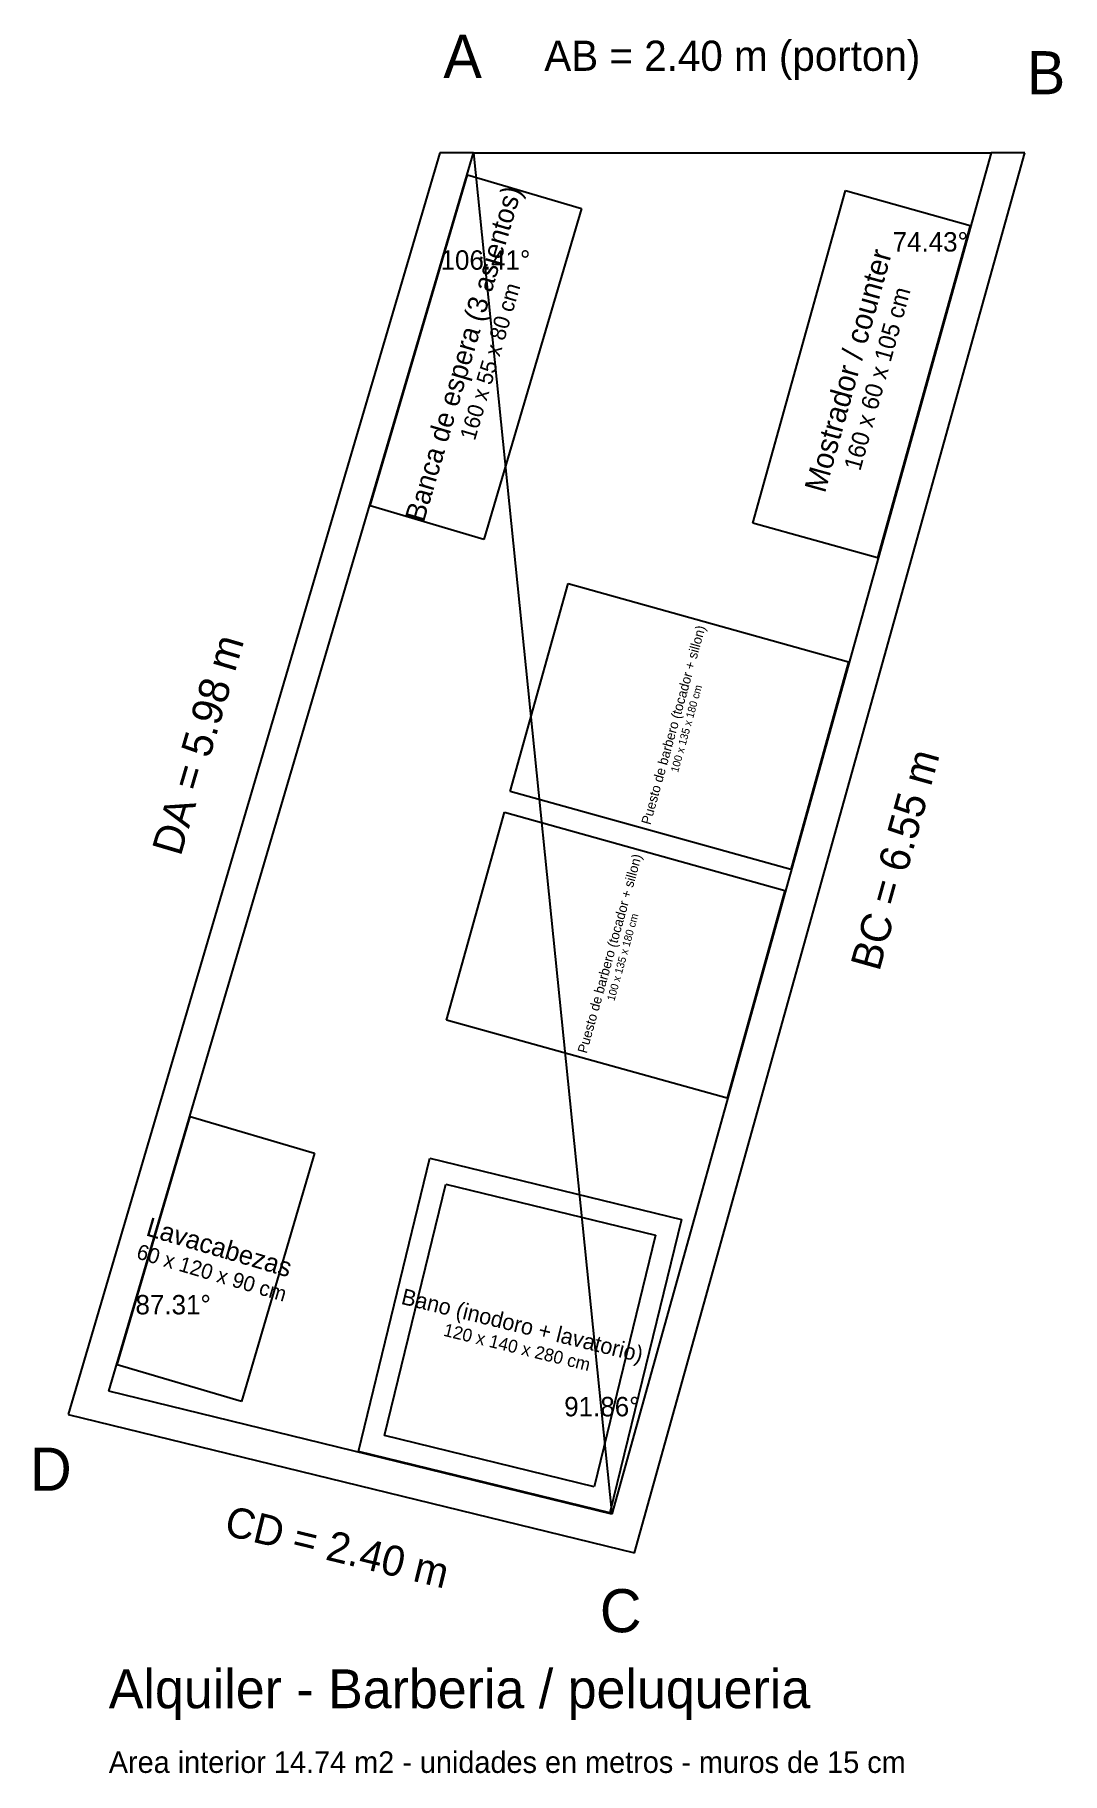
# Model space of a CAD drawing. Extents: x -2.03 to 2.73, y -7.51 to 0.55.
import ezdxf
from ezdxf.enums import TextEntityAlignment as Align

# ---------------------------------------------------------------- set-up
doc = ezdxf.new("R2010")
doc.units = 0
for name, color, linetype in [('BANO', 4, 'CONTINUOUS'), ('COTAS', 5, 'CONTINUOUS'), ('DIAGONAL', 9, 'CONTINUOUS'), ('MUEBLES', 3, 'CONTINUOUS'), ('MUROS', 7, 'CONTINUOUS'), ('PORTON', 1, 'CONTINUOUS'), ('TEXTOS', 7, 'CONTINUOUS')]:
    doc.layers.add(name, color=color, linetype=linetype)

msp = doc.modelspace()

# ---------------------------------------------------------------- linework, layer by layer
at = {"layer": 'BANO'}
for p, q in [((-0.5334, -6.0196), (-0.2014, -4.6596)), ((-0.2014, -4.6596), (0.9644, -4.9442)), ((-0.4125, -5.9462), (-0.1279, -4.7804)), ((-0.1279, -4.7804), (0.8435, -5.0176)), ((0.9644, -4.9442), (0.6324, -6.3042)), ((0.8435, -5.0176), (0.5589, -6.1834)), ((0.5589, -6.1834), (-0.4125, -5.9462)), ((0.6324, -6.3042), (-0.5334, -6.0196))]:
    msp.add_line(p, q, dxfattribs=at)
at = {"layer": 'DIAGONAL'}
msp.add_line((0, 0), (0.6413, -6.3095), dxfattribs=at)
at = {"layer": 'MUEBLES'}
for p, q in [((-0.4789, -1.637), (-0.0269, -0.1022)), ((-0.0269, -0.1022), (0.5007, -0.2576)), ((1.2957, -1.7165), (1.7251, -0.1752)), ((1.7251, -0.1752), (2.3031, -0.3363)), ((0.5007, -0.2576), (0.0487, -1.7924)), ((2.3031, -0.3363), (1.8737, -1.8776)), ((0.0487, -1.7924), (-0.4789, -1.637)), ((1.8737, -1.8776), (1.2957, -1.7165)), ((0.1704, -2.9601), (0.4388, -1.9968)), ((0.4388, -1.9968), (1.7392, -2.3591)), ((1.7392, -2.3591), (1.4708, -3.3224)), ((1.4708, -3.3224), (0.1704, -2.9601)), ((-0.1249, -4.0197), (0.1435, -3.0564)), ((0.1435, -3.0564), (1.4439, -3.4187)), ((1.4439, -3.4187), (1.1755, -4.382)), ((1.1755, -4.382), (-0.1249, -4.0197)), ((-1.6513, -5.6185), (-1.3123, -4.4674)), ((-1.3123, -4.4674), (-0.7367, -4.6369)), ((-0.7367, -4.6369), (-1.0757, -5.788)), ((-1.0757, -5.788), (-1.6513, -5.6185))]:
    msp.add_line(p, q, dxfattribs=at)
at = {"layer": 'MUROS'}
for p, q in [((-0.1564, 0), (-1.8785, -5.8488)), ((-1.6902, -5.7403), (0, 0)), ((0, 0), (-0.1564, 0)), ((2.4, 0), (0.6413, -6.3095)), ((0.7468, -6.4896), (2.5557, 0)), ((2.5557, 0), (2.4, 0)), ((0.6413, -6.3095), (-1.6902, -5.7403)), ((-1.8785, -5.8488), (0.7468, -6.4896))]:
    msp.add_line(p, q, dxfattribs=at)
at = {"layer": 'PORTON'}
msp.add_line((0, 0), (2.4, 0), dxfattribs=at)

# ---------------------------------------------------------------- texts
at = {"layer": 'COTAS'}
for s, height, p in [('A', 0.2, (-0.0501, 0.4472)), ('AB = 2.40 m (porton)', 0.14, (1.2, 0.45)), ('B', 0.2, (2.6542, 0.3713)), ('74.43%%d', 0.09, (2.1176, -0.4126)), ('106.41%%d', 0.09, (0.0557, -0.4969)), ('87.31%%d', 0.09, (-1.3919, -5.3391)), ('91.86%%d', 0.09, (0.5955, -5.8116)), ('D', 0.2, (-1.9587, -6.1015)), ('C', 0.2, (0.6826, -6.7576))]:
    msp.add_text(s, height=height, dxfattribs=at).set_placement(p, align=Align.MIDDLE_CENTER)
for s, rotation, p in [('DA = 5.98 m', 73.5934, (-1.2768, -2.7431)), ('BC = 6.55 m', -285.5748, (1.9541, -3.2756)), ('CD = 2.40 m', -13.7181, (-0.6311, -6.4621))]:
    msp.add_text(s, height=0.14, rotation=rotation, dxfattribs=at).set_placement(p, align=Align.MIDDLE_CENTER)
at = {"layer": 'TEXTOS'}
for s, height, rotation, p in [('Banca de espera (3 asientos)', 0.0922, 73.59, (-0.0466, -0.9304)), ('Mostrador / counter', 0.1, -285.57, (1.7368, -1.009)), ('160 x 55 x 80 cm', 0.0737, 73.59, (0.0772, -0.9668)), ('160 x 60 x 105 cm', 0.08, -285.57, (1.8716, -1.0465)), ('Puesto de barbero (tocador + sillon)', 0.0448, -285.57, (0.9267, -2.6518)), ('100 x 135 x 180 cm', 0.0358, -285.57, (0.9872, -2.6686)), ('Puesto de barbero (tocador + sillon)', 0.0448, -285.57, (0.6314, -3.7114)), ('100 x 135 x 180 cm', 0.0358, -285.57, (0.6919, -3.7282)), ('Lavacabezas', 0.088, -16.41, (-1.1778, -5.0728)), ('60 x 120 x 90 cm', 0.0704, -16.41, (-1.2126, -5.191)), ('Bano (inodoro + lavatorio)', 0.0744, -13.72, (0.227, -5.4349)), ('120 x 140 x 280 cm', 0.0596, -13.72, (0.2023, -5.5361))]:
    msp.add_text(s, height=height, rotation=rotation, dxfattribs=at).set_placement(p, align=Align.MIDDLE_CENTER)
for s, height, p in [('Alquiler - Barberia / peluqueria', 0.18, (-1.6902, -7.2095)), ('Area interior 14.74 m2 - unidades en metros - muros de 15 cm', 0.1, (-1.6902, -7.5095))]:
    msp.add_text(s, height=height, dxfattribs=at).set_placement(p)

doc.saveas('drawing.dxf')
